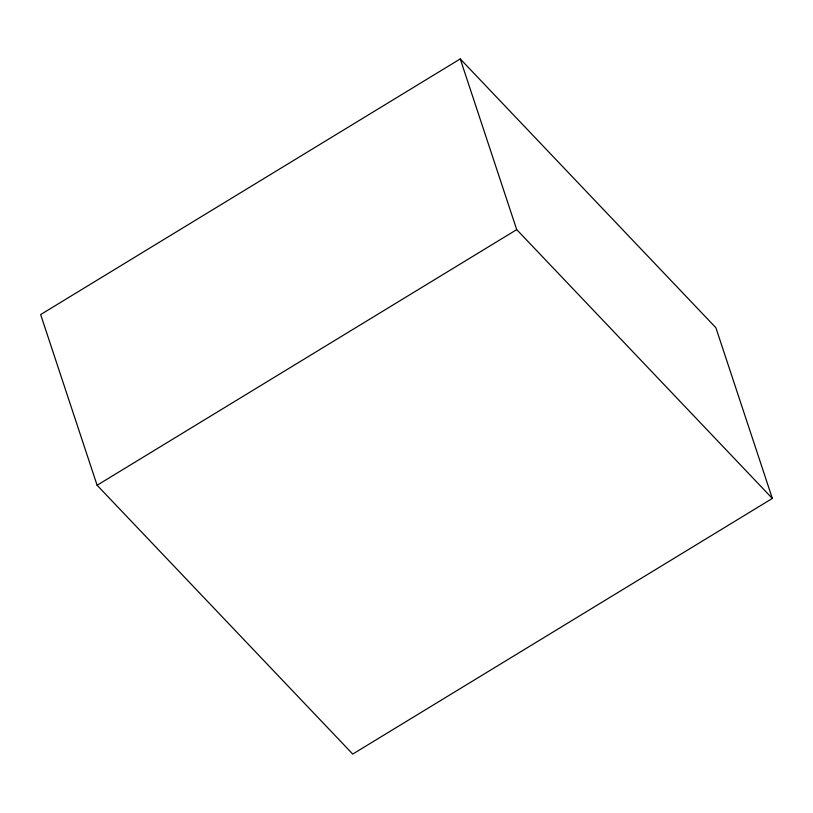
<?xml version="1.0" encoding="UTF-8"?>
<svg xmlns="http://www.w3.org/2000/svg" width="813" height="813" viewBox="0 0 813 813"><rect width="100%" height="100%" fill="white"/><g stroke="black" fill="none" stroke-linecap="round" stroke-linejoin="round"><path stroke-width="1.22" d="M460.26 58.922L40.65 314.56L97.103 485.259L352.74 754.078L772.35 498.44L715.897 327.741L460.26 58.922L516.712 229.622L772.35 498.44M97.103 485.259L516.712 229.622"/></g></svg>
